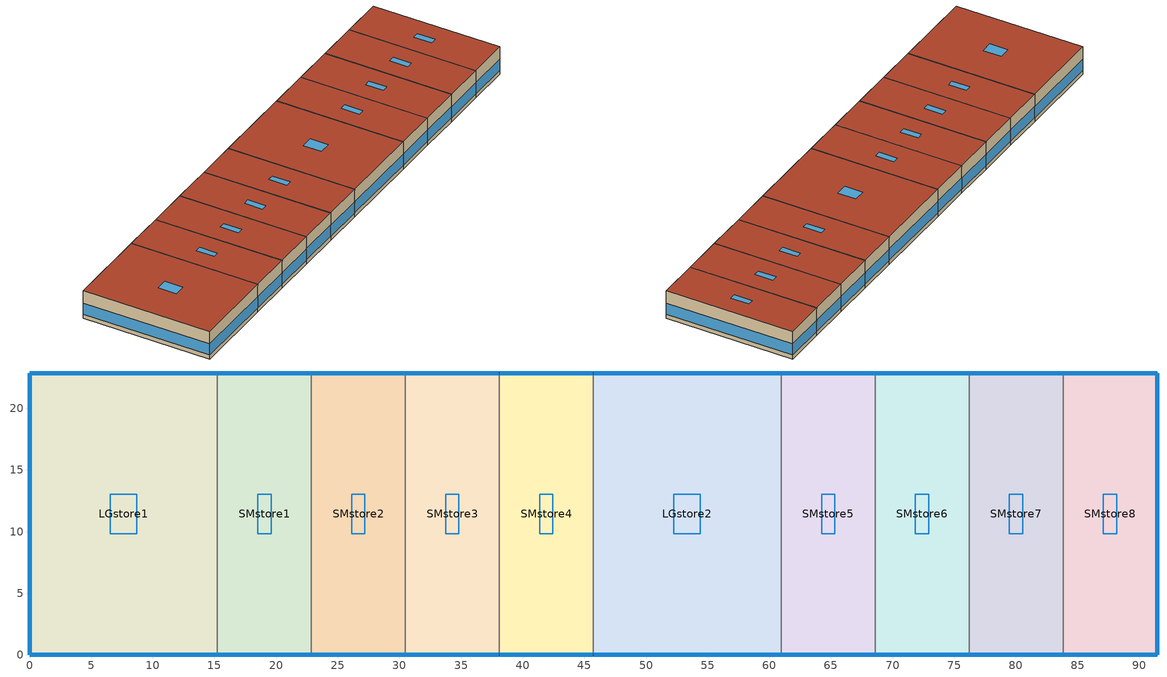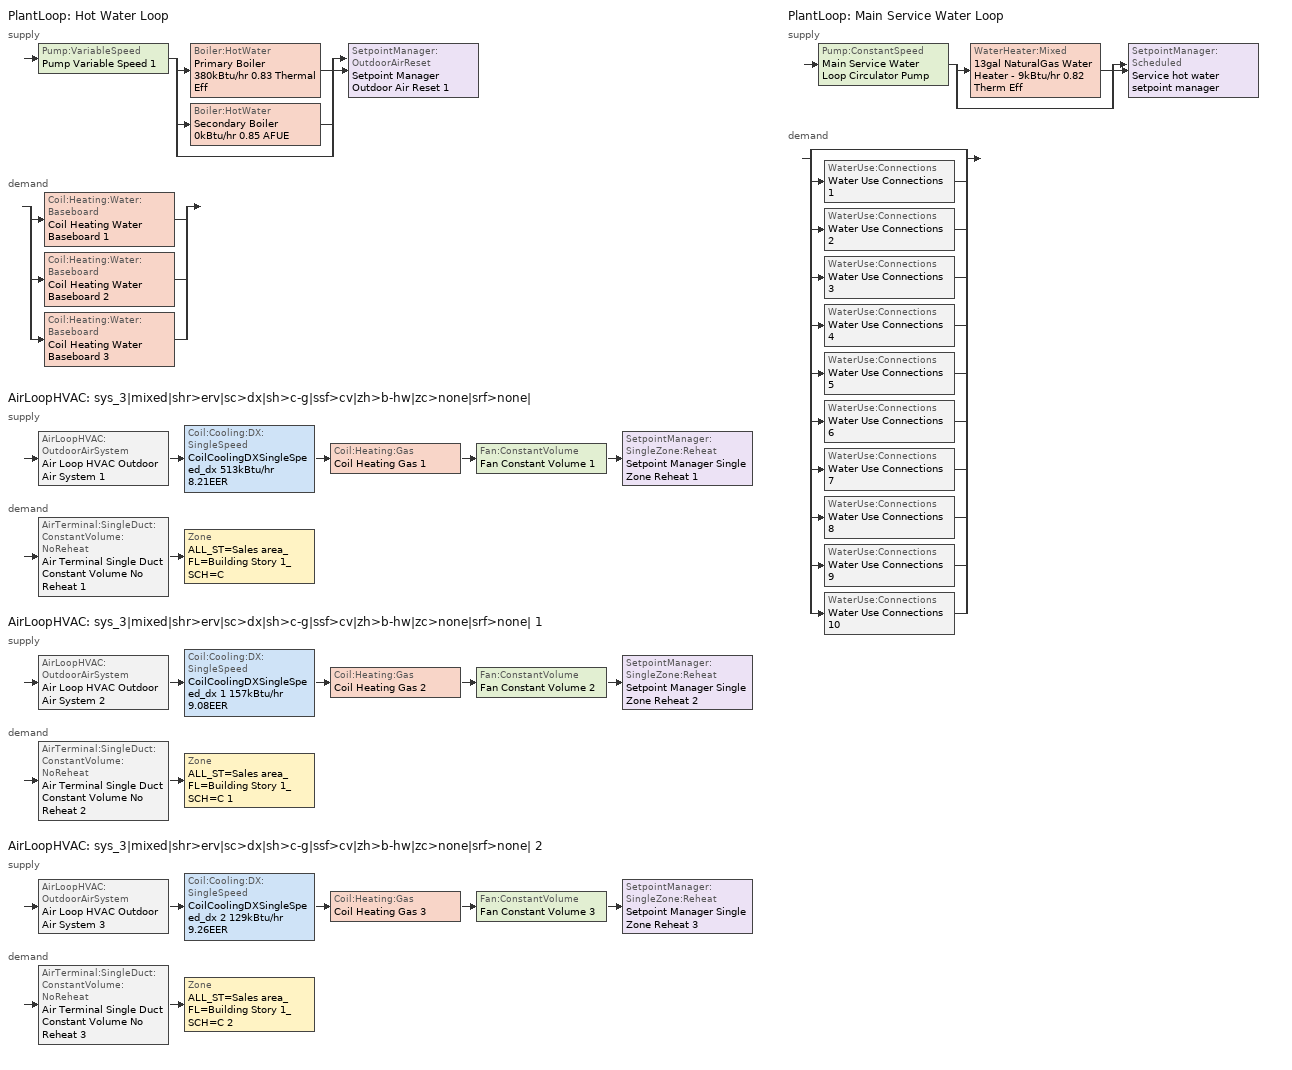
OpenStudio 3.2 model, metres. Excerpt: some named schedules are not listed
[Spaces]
SMstore2
 floor ground: 30.48,22.86 30.48,0 22.86,0 22.86,22.86 z0
 wall outside: 22.86,0 30.48,0 / 30.48,22.86 22.86,22.86 z0:5.18
 wall to SMstore3: 30.48,0 30.48,22.86 z0:5.18
 wall to SMstore1: 22.86,22.86 22.86,0 z0:5.18
 window (BTAP-Ext-FixedWindow:U=0.190 SHGC=0.600): 22.89,0 30.45,0 / 30.45,22.86 22.89,22.86 z0.76:2.85
 roof outside: 30.48,0 30.48,22.86 22.86,22.86 22.86,0 z5.18
 skylight (BTAP-Ext-Skylights:U=0.190 SHGC=0.600): 27.21,9.81 27.21,13.05 26.13,13.05 26.13,9.81 z5.18
SMstore7
 floor ground: 83.82,22.86 83.82,0 76.2,0 76.2,22.86 z0
 wall outside: 76.2,0 83.82,0 / 83.82,22.86 76.2,22.86 z0:5.18
 wall to SMstore6: 76.2,22.86 76.2,0 z0:5.18
 wall to SMstore8: 83.82,0 83.82,22.86 z0:5.18
 window (BTAP-Ext-FixedWindow:U=0.190 SHGC=0.600): 76.23,0 83.79,0 / 83.79,22.86 76.23,22.86 z0.76:2.85
 roof outside: 83.82,0 83.82,22.86 76.2,22.86 76.2,0 z5.18
 skylight (BTAP-Ext-Skylights:U=0.190 SHGC=0.600): 80.55,9.81 80.55,13.05 79.47,13.05 79.47,9.81 z5.18
SMstore3
 floor ground: 38.1,22.86 38.1,0 30.48,0 30.48,22.86 z0
 wall outside: 30.48,0 38.1,0 / 38.1,22.86 30.48,22.86 z0:5.18
 wall to SMstore4: 38.1,0 38.1,22.86 z0:5.18
 window (BTAP-Ext-FixedWindow:U=0.190 SHGC=0.600): 30.51,0 38.07,0 / 38.07,22.86 30.51,22.86 z0.76:2.85
 roof outside: 38.1,0 38.1,22.86 30.48,22.86 30.48,0 z5.18
 skylight (BTAP-Ext-Skylights:U=0.190 SHGC=0.600): 34.83,9.81 34.83,13.05 33.75,13.05 33.75,9.81 z5.18
SMstore1
 floor ground: 22.86,22.86 22.86,0 15.24,0 15.24,22.86 z0
 wall outside: 15.24,0 22.86,0 / 22.86,22.86 15.24,22.86 z0:5.18
 wall to LGstore1: 15.24,22.86 15.24,0 z0:5.18
 window (BTAP-Ext-FixedWindow:U=0.190 SHGC=0.600): 15.27,0 22.83,0 / 22.83,22.86 15.27,22.86 z0.76:2.85
 roof outside: 22.86,0 22.86,22.86 15.24,22.86 15.24,0 z5.18
 skylight (BTAP-Ext-Skylights:U=0.190 SHGC=0.600): 19.59,9.81 19.59,13.05 18.51,13.05 18.51,9.81 z5.18
LGstore2
 floor ground: 60.96,22.86 60.96,0 45.72,0 45.72,22.86 z0
 wall outside: 45.72,0 60.96,0 / 60.96,22.86 45.72,22.86 z0:5.18
 wall to SMstore5: 60.96,0 60.96,22.86 z0:5.18
 wall to SMstore4: 45.72,22.86 45.72,0 z0:5.18
 window (BTAP-Ext-FixedWindow:U=0.190 SHGC=0.600): 45.75,0 60.93,0 / 60.93,22.86 45.75,22.86 z0.76:2.84
 roof outside: 60.96,0 60.96,22.86 45.72,22.86 45.72,0 z5.18
 skylight (BTAP-Ext-Skylights:U=0.190 SHGC=0.600): 54.42,9.81 54.42,13.05 52.26,13.05 52.26,9.81 z5.18
SMstore8
 floor ground: 91.44,22.86 91.44,0 83.82,0 83.82,22.86 z0
 wall outside: 83.82,0 91.44,0 91.44,22.86 83.82,22.86 z0:5.18
 window (BTAP-Ext-FixedWindow:U=0.190 SHGC=0.600): 83.85,0 91.41,0 / 91.41,22.86 83.85,22.86 z0.76:2.85; 91.44,0.03 91.44,22.83 z0.76:2.84
 roof outside: 91.44,0 91.44,22.86 83.82,22.86 83.82,0 z5.18
 skylight (BTAP-Ext-Skylights:U=0.190 SHGC=0.600): 88.17,9.81 88.17,13.05 87.09,13.05 87.09,9.81 z5.18
SMstore5
 floor ground: 68.58,22.86 68.58,0 60.96,0 60.96,22.86 z0
 wall outside: 60.96,0 68.58,0 / 68.58,22.86 60.96,22.86 z0:5.18
 wall to SMstore6: 68.58,0 68.58,22.86 z0:5.18
 window (BTAP-Ext-FixedWindow:U=0.190 SHGC=0.600): 60.99,0 68.55,0 / 68.55,22.86 60.99,22.86 z0.76:2.85
 roof outside: 68.58,0 68.58,22.86 60.96,22.86 60.96,0 z5.18
 skylight (BTAP-Ext-Skylights:U=0.190 SHGC=0.600): 65.31,9.81 65.31,13.05 64.23,13.05 64.23,9.81 z5.18
SMstore4
 floor ground: 45.72,22.86 45.72,0 38.1,0 38.1,22.86 z0
 wall outside: 38.1,0 45.72,0 / 45.72,22.86 38.1,22.86 z0:5.18
 window (BTAP-Ext-FixedWindow:U=0.190 SHGC=0.600): 38.13,0 45.69,0 / 45.69,22.86 38.13,22.86 z0.76:2.85
 roof outside: 45.72,0 45.72,22.86 38.1,22.86 38.1,0 z5.18
 skylight (BTAP-Ext-Skylights:U=0.190 SHGC=0.600): 42.45,9.81 42.45,13.05 41.37,13.05 41.37,9.81 z5.18
SMstore6
 floor ground: 76.2,22.86 76.2,0 68.58,0 68.58,22.86 z0
 wall outside: 68.58,0 76.2,0 / 76.2,22.86 68.58,22.86 z0:5.18
 window (BTAP-Ext-FixedWindow:U=0.190 SHGC=0.600): 68.61,0 76.17,0 / 76.17,22.86 68.61,22.86 z0.76:2.85
 roof outside: 76.2,0 76.2,22.86 68.58,22.86 68.58,0 z5.18
 skylight (BTAP-Ext-Skylights:U=0.190 SHGC=0.600): 72.93,9.81 72.93,13.05 71.85,13.05 71.85,9.81 z5.18
LGstore1
 floor ground: 15.24,22.86 15.24,0 0,0 0,22.86 z0
 wall outside: 15.24,22.86 0,22.86 0,0 15.24,0 z0:5.18
 window (BTAP-Ext-FixedWindow:U=0.190 SHGC=0.600): 0.03,0 15.21,0 / 0,22.83 0,0.03 / 15.21,22.86 0.03,22.86 z0.76:2.84
 roof outside: 15.24,0 15.24,22.86 0,22.86 0,0 z5.18
 skylight (BTAP-Ext-Skylights:U=0.190 SHGC=0.600): 8.7,9.81 8.7,13.05 6.54,13.05 6.54,9.81 z5.18
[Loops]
PlantLoop 'Hot Water Loop'
 supply: Pump:VariableSpeed 'Pump Variable Speed 1' > split
  | Boiler:HotWater 'Primary Boiler 380kBtu/hr 0.83 Thermal Eff'
  | Boiler:HotWater 'Secondary Boiler 0kBtu/hr 0.85 AFUE'
  | bypass
  join > SetpointManager:OutdoorAirReset 'Setpoint Manager Outdoor Air Reset 1'
 demand: split
  | Coil:Heating:Water:Baseboard 'Coil Heating Water Baseboard 1'
  | Coil:Heating:Water:Baseboard 'Coil Heating Water Baseboard 2'
  | Coil:Heating:Water:Baseboard 'Coil Heating Water Baseboard 3'
AirLoopHVAC 'sys_3|mixed|shr>erv|sc>dx|sh>c-g|ssf>cv|zh>b-hw|zc>none|srf>none|'
 supply: AirLoopHVAC:OutdoorAirSystem 'Air Loop HVAC Outdoor Air System 1' > Coil:Cooling:DX:SingleSpeed 'CoilCoolingDXSingleSpeed_dx 513kBtu/hr 8.21EER' > Coil:Heating:Gas 'Coil Heating Gas 1' > Fan:ConstantVolume 'Fan Constant Volume 1' > SetpointManager:SingleZone:Reheat 'Setpoint Manager Single Zone Reheat 1'
 demand: AirTerminal:SingleDuct:ConstantVolume:NoReheat 'Air Terminal Single Duct Constant Volume No Reheat 1' > Zone 'ALL_ST=Sales area_FL=Building Story 1_SCH=C'
AirLoopHVAC 'sys_3|mixed|shr>erv|sc>dx|sh>c-g|ssf>cv|zh>b-hw|zc>none|srf>none| 1'
 supply: AirLoopHVAC:OutdoorAirSystem 'Air Loop HVAC Outdoor Air System 2' > Coil:Cooling:DX:SingleSpeed 'CoilCoolingDXSingleSpeed_dx 1 157kBtu/hr 9.08EER' > Coil:Heating:Gas 'Coil Heating Gas 2' > Fan:ConstantVolume 'Fan Constant Volume 2' > SetpointManager:SingleZone:Reheat 'Setpoint Manager Single Zone Reheat 2'
 demand: AirTerminal:SingleDuct:ConstantVolume:NoReheat 'Air Terminal Single Duct Constant Volume No Reheat 2' > Zone 'ALL_ST=Sales area_FL=Building Story 1_SCH=C 1'
AirLoopHVAC 'sys_3|mixed|shr>erv|sc>dx|sh>c-g|ssf>cv|zh>b-hw|zc>none|srf>none| 2'
 supply: AirLoopHVAC:OutdoorAirSystem 'Air Loop HVAC Outdoor Air System 3' > Coil:Cooling:DX:SingleSpeed 'CoilCoolingDXSingleSpeed_dx 2 129kBtu/hr 9.26EER' > Coil:Heating:Gas 'Coil Heating Gas 3' > Fan:ConstantVolume 'Fan Constant Volume 3' > SetpointManager:SingleZone:Reheat 'Setpoint Manager Single Zone Reheat 3'
 demand: AirTerminal:SingleDuct:ConstantVolume:NoReheat 'Air Terminal Single Duct Constant Volume No Reheat 3' > Zone 'ALL_ST=Sales area_FL=Building Story 1_SCH=C 2'
PlantLoop 'Main Service Water Loop'
 supply: Pump:ConstantSpeed 'Main Service Water Loop Circulator Pump' > split
  | WaterHeater:Mixed '13gal NaturalGas Water Heater - 9kBtu/hr 0.82 Therm Eff'
  | bypass
  join > SetpointManager:Scheduled 'Service hot water setpoint manager'
 demand: split
  | bypass
  | WaterUse:Connections 'Water Use Connections 1'
  | WaterUse:Connections 'Water Use Connections 2'
  | WaterUse:Connections 'Water Use Connections 3'
  | WaterUse:Connections 'Water Use Connections 4'
  | WaterUse:Connections 'Water Use Connections 5'
  | WaterUse:Connections 'Water Use Connections 6'
  | WaterUse:Connections 'Water Use Connections 7'
  | WaterUse:Connections 'Water Use Connections 8'
  | WaterUse:Connections 'Water Use Connections 9'
  | WaterUse:Connections 'Water Use Connections 10'
[ClimateZones]
Climate Zone Institution Name 1=ASHRAE; Climate Zone Document Name 1=ANSI/ASHRAE Standard 169; Climate Zone Document Year 1=2006; Climate Zone Institution Name 2=CEC; Climate Zone Document Name 2=California Climate Zone Descriptions; Climate Zone Document Year 2=1995
[Building]
RetailStripmall: Default Construction Set=BTAP-Mass at hdd = 3890.0; Standards Number of Stories=1; Standards Number of Above Ground Stories=1; Standards Template=NECB2017; Standards Building Type=RetailStripmall
[Site]
Toronto Pearson Intl AP_ON_CAN: Latitude {deg}=43.677; Longitude {deg}=-79.631; Time Zone {hr}=-5; Elevation {m}=173.4
[Site:WaterMainsTemperature]
Calculation Method=Correlation; Annual Average Outdoor Air Temperature {C}=9.05833; Maximum Difference In Monthly Average Outdoor Air Temperatures {deltaC}=28.3
[Site:GroundTemperature:BuildingSurface]
19.527, 19.502, 19.536, 19.598, 20.002, 21.64, 22.225, 22.375, 21.449, 20.121, 19.802, 19.633
[SizingPeriod:DesignDay] Barometric Pressure {Pa}=99259; Sky Clearness=0; Rain Indicator=0; Snow Indicator=0; Day of Month=21; Daylight Saving Time Indicator=0; Humidity Indicating Type=Wetbulb; Dry-Bulb Temperature Range Modifier Type=DefaultMultipliers
Name | Maximum Dry-Bulb Temperature {C} | Daily Dry-Bulb Temperature Range {deltaC} | Humidity Indicating Conditions at Maximum Dry-Bulb | Wind Speed {m/s} | Wind Direction {deg} | Month | Day Type | Solar Model Indicator | ASHRAE Taub | ASHRAE Taud
Toronto Pearson Intl AP Ann Clg .4% Condns DB=>MWB | 31.3 | 9.7 | 22.4 | 6 | 270 | 7 | SummerDesignDay | ASHRAETau | 0.425 | 2.27
Toronto Pearson Intl AP Ann Htg 99.6% Condns DB | -18 | 0 | -18 | 5.2 | 0 | 1 | WinterDesignDay | ASHRAEClearSky
[Material:NoMass] Roughness=Smooth; Thermal Absorptance=0.9; Solar Absorptance=0.7
Name | Thermal Resistance {m2-K/W} | Visible Absorptance
Typical Carpet Pad; Typical Carpet Pad 1 | 0.21648 | 0.8
Typical Insulation 1 | 5.20402 | 0.7
Typical Insulation 2 | 3.32618 | 0.7
Typical Insulation 3 | 6.41024 | 0.7
Typical Carpet Pad 2 | 1.25503 | 0.8
Typical Carpet Pad 3; Typical Carpet Pad 4 | 2.57255 | 0.8
Typical Insulation 4 | 0.526298 | 0.7
Typical Insulation 5 | 0.526316 | 0.7
[Material]
Name | Roughness | Thickness {m} | Conductivity {W/m-K} | Density {kg/m3} | Specific Heat {J/kg-K} | Thermal Absorptance | Solar Absorptance | Visible Absorptance
G05 25mm wood | MediumSmooth | 0.0254 | 0.15 | 608 | 1630 | 0.9 | 0.5 | 0.5
100mm Normalweight concrete floor 1 | MediumSmooth | 0.1016 | 2.31 | 2322 | 832
G01 13mm gypsum board 1 | Smooth | 0.0127 | 0.16 | 800 | 1090 | 0.9 | 0.7 | 0.5
4 in. Normalweight Concrete Floor 1 | MediumRough | 0.1016 | 2.31 | 2322 | 832 | 0.9 | 0.7 | 0.7
1IN Stucco 1 | Smooth | 0.0253 | 0.6918 | 1858 | 837 | 0.9 | 0.7 | 0.92
8IN CONCRETE HW RefBldg 1 | Rough | 0.2032 | 1.311 | 2240 | 836.8 | 0.9 | 0.7 | 0.7
1/2IN Gypsum 1 | Smooth | 0.0127 | 0.16 | 784.9 | 830 | 0.9 | 0.4 | 0.4
Metal Roof Surface 1; F08 Metal surface 1 | Smooth | 0.0008 | 45.28 | 7824 | 500 | 0.9 | 0.7 | 0.7
6 in. Normalweight Concrete Floor 1; 6 in. Normalweight Concrete Floor 2; 6 in. Normalweight Concrete Floor 3 | MediumRough | 0.1524 | 2.31 | 2322 | 832 | 0.9 | 0.7 | 0.7
[Construction]
BTAP-Int-Partition; BTAP-Int-Door: G05 25mm wood
BTAP-Int-Floor: 100mm Normalweight concrete floor 1, Typical Carpet Pad
BTAP-Int-Wall: G01 13mm gypsum board 1, G01 13mm gypsum board 1
BTAP-Int-Ceiling: Typical Carpet Pad, 100mm Normalweight concrete floor 1
BTAP-Int-Window: SimpleGlazing
BTAP-Ext-Floor-Mass:U-0.183: Typical Insulation 1, 4 in. Normalweight Concrete Floor 1, Typical Carpet Pad 1
BTAP-Ext-Wall-Mass:U-0.278: 1IN Stucco 1, 8IN CONCRETE HW RefBldg 1, Typical Insulation 2, 1/2IN Gypsum 1
BTAP-Ext-Roof-Metal:U-0.156: Metal Roof Surface 1, Typical Insulation 3
BTAP-Grnd-Floor-Mass:U-0.757: 6 in. Normalweight Concrete Floor 1, Typical Carpet Pad 2
BTAP-Grnd-Wall-Mass:U-0.379: 6 in. Normalweight Concrete Floor 2, Typical Carpet Pad 3
BTAP-Grnd-Roof-Mass:U-0.379: 6 in. Normalweight Concrete Floor 3, Typical Carpet Pad 4
BTAP-Ext-FixedWindow:U=0.190 SHGC=0.600; BTAP-Ext-GlassDoors:U=0.190 SHGC=0.600; BTAP-Ext-Skylights:U=0.190 SHGC=0.600; BTAP-Ext-DaylightDomes:U=0.190 SHGC=0.600; BTAP-Ext-DaylightDiffuser:U=0.190 SHGC=0.600: SimpleGlazing:U=0.190 SHGC=0.600
BTAP-Ext-Door:U-1.9: F08 Metal surface 1, Typical Insulation 4
BTAP-Ext-OverHeadDoor:U-1.9: Typical Insulation 5
[DefaultConstructionSet]
BTAP-Mass at hdd = 3890.0: Default Exterior Surface Constructions=BTAP-Mass at hdd = 3890.0; Default Interior Surface Constructions=Default Surface Constructions 2; Default Ground Contact Surface Constructions=BTAP-Mass at hdd = 3890.0 1; Default Exterior SubSurface Constructions=BTAP-Mass at hdd = 3890.0; Default Interior SubSurface Constructions=Default Sub Surface Constructions 2; Interior Partition Construction=BTAP-Int-Partition
[DefaultSurfaceConstructions]
Name | Floor Construction | Wall Construction | Roof Ceiling Construction
Default Surface Constructions 2 | BTAP-Int-Floor | BTAP-Int-Wall | BTAP-Int-Ceiling
BTAP-Mass at hdd = 3890.0 | BTAP-Ext-Floor-Mass:U-0.183 | BTAP-Ext-Wall-Mass:U-0.278 | BTAP-Ext-Roof-Metal:U-0.156
BTAP-Mass at hdd = 3890.0 1 | BTAP-Grnd-Floor-Mass:U-0.757 | BTAP-Grnd-Wall-Mass:U-0.379 | BTAP-Grnd-Roof-Mass:U-0.379
[DefaultSubSurfaceConstructions]
Name | Fixed Window Construction | Operable Window Construction | Door Construction | Glass Door Construction | Overhead Door Construction | Skylight Construction | Tubular Daylight Dome Construction | Tubular Daylight Diffuser Construction
Default Sub Surface Constructions 2 | BTAP-Int-Window | BTAP-Int-Window | BTAP-Int-Door
BTAP-Mass at hdd = 3890.0 | BTAP-Ext-FixedWindow:U=0.190 SHGC=0.600 | BTAP-Ext-FixedWindow:U=0.190 SHGC=0.600 | BTAP-Ext-Door:U-1.9 | BTAP-Ext-GlassDoors:U=0.190 SHGC=0.600 | BTAP-Ext-OverHeadDoor:U-1.9 | BTAP-Ext-Skylights:U=0.190 SHGC=0.600 | BTAP-Ext-DaylightDomes:U=0.190 SHGC=0.600 | BTAP-Ext-DaylightDiffuser:U=0.190 SHGC=0.600
[WindowMaterial:SimpleGlazingSystem] Solar Heat Gain Coefficient=0.6; Visible Transmittance=0.21
Name | U-Factor {W/m2-K}
SimpleGlazing | 2.2
SimpleGlazing:U=0.190 SHGC=0.600 | 1.9
[Space] Space Type=Space Function Sales area; Building Story=Building Story 1; Part of Total Floor Area=Yes
Name | Thermal Zone
SMstore2; SMstore7; SMstore3; SMstore1; LGstore2; SMstore5; SMstore4; SMstore6 | ALL_ST=Sales area_FL=Building Story 1_SCH=C
LGstore1 | ALL_ST=Sales area_FL=Building Story 1_SCH=C 1
SMstore8 | ALL_ST=Sales area_FL=Building Story 1_SCH=C 2
[BuildingStory]
Building Story 1: Nominal Z Coordinate {m}=0
[SpaceType]
Space Function Sales area: Default Schedule Set=Space Function Sales area Schedule Set; Design Specification Outdoor Air Object=Space Function Sales area Ventilation; Standards Building Type=Space Function; Standards Space Type=Sales area
[People:Definition]
Space Function Sales area People Definition: Number of People Calculation Method=People/Area; People per Space Floor Area {person/m2}=0.0333454; Fraction Radiant=0.3
[People]
Space Function Sales area People: People Definition=Space Function Sales area People Definition; Space or SpaceType=Space Function Sales area; Work Efficiency Schedule=Work Efficiency Schedule; Clothing Insulation Schedule=Clothing Schedule; Air Velocity Schedule=Air Velocity Schedule; Multiplier=1
[Lights:Definition]
Space Function Sales area Lights Definition: Design Level Calculation Method=Watts/Area; Watts per Space Floor Area {W/m2}=13.0999; Fraction Radiant=0.5; Fraction Visible=0.2
[Lights]
Space Function Sales area Lights: Lights Definition=Space Function Sales area Lights Definition; Space or SpaceType=Space Function Sales area; Fraction Replaceable=1
[ElectricEquipment:Definition]
Space Function Sales area Elec Equip Definition: Design Level Calculation Method=Watts/Area; Watts per Space Floor Area {W/m2}=2.50091; Fraction Radiant=0.5
[ElectricEquipment]
Space Function Sales area Elec Equip: Electric Equipment Definition=Space Function Sales area Elec Equip Definition; Space or SpaceType=Space Function Sales area
[DesignSpecification:OutdoorAir]
Space Function Sales area Ventilation: Outdoor Air Method=Sum; Outdoor Air Flow per Floor Area {m3/s-m2}=0.001524
[DefaultScheduleSet]
Space Function Sales area Schedule Set: Number of People Schedule=NECB-C-Occupancy; People Activity Level Schedule=NECB-Activity; Lighting Schedule=NECB-C-Occupancy-NECB-C-Lighting-0.0-0.0-0.67-Light Ruleset; Electric Equipment Schedule=NECB-C-Electric-Equipment; Infiltration Schedule=Always On
[ThermostatSetpoint:DualSetpoint] Heating Setpoint Temperature Schedule=NECB-C-Thermostat Setpoint-Heating; Cooling Setpoint Temperature Schedule=NECB-C-Thermostat Setpoint-Cooling
Space Function Sales area Thermostat 21; Space Function Sales area Thermostat 22; Space Function Sales area Thermostat 23
[SpaceInfiltration:DesignFlowRate] Schedule=Always On Discrete; Design Flow Rate Calculation Method=Flow/ExteriorArea; Flow per Exterior Surface Area {m3/s-m2}=0.00025; Constant Term Coefficient=0; Temperature Term Coefficient=0; Velocity Term Coefficient=0.224; Velocity Squared Term Coefficient=0
Name | Space or SpaceType
LGstore1 Infiltration | LGstore1
LGstore2 Infiltration | LGstore2
SMstore1 Infiltration | SMstore1
SMstore2 Infiltration | SMstore2
SMstore3 Infiltration | SMstore3
SMstore4 Infiltration | SMstore4
SMstore5 Infiltration | SMstore5
SMstore6 Infiltration | SMstore6
SMstore7 Infiltration | SMstore7
SMstore8 Infiltration | SMstore8
[ThermalZone] Use Ideal Air Loads=No
Name | Thermostat
ALL_ST=Sales area_FL=Building Story 1_SCH=C | Space Function Sales area Thermostat 21
ALL_ST=Sales area_FL=Building Story 1_SCH=C 1 | Space Function Sales area Thermostat 22
ALL_ST=Sales area_FL=Building Story 1_SCH=C 2 | Space Function Sales area Thermostat 23
[Sizing:Zone] Zone Cooling Design Supply Air Temperature Input Method=TemperatureDifference; Zone Cooling Design Supply Air Temperature {C}=14; Zone Cooling Design Supply Air Temperature Difference {deltaC}=11; Zone Heating Design Supply Air Temperature Input Method=TemperatureDifference; Zone Heating Design Supply Air Temperature {C}=40; Zone Heating Design Supply Air Temperature Difference {deltaC}=21; Zone Cooling Design Supply Air Humidity Ratio {kg-H2O/kg-air}=0.0085; Zone Heating Design Supply Air Humidity Ratio {kg-H2O/kg-air}=0.008; Zone Heating Sizing Factor=1.3; Zone Cooling Sizing Factor=1.1; Cooling Design Air Flow Method=DesignDay; Heating Design Air Flow Method=DesignDay; Account for Dedicated Outdoor Air System=No; Dedicated Outdoor Air System Control Strategy=NeutralSupplyAir; Dedicated Outdoor Air Low Setpoint Temperature for Design {C}=autosize; Dedicated Outdoor Air High Setpoint Temperature for Design {C}=autosize
ALL_ST=Sales area_FL=Building Story 1_SCH=C; ALL_ST=Sales area_FL=Building Story 1_SCH=C 1; ALL_ST=Sales area_FL=Building Story 1_SCH=C 2
[Zone equipment]
ALL_ST=Sales area_FL=Building Story 1_SCH=C: Air Terminal Single Duct Constant Volume No Reheat 1, Zone HVAC Baseboard Convective Water 1
ALL_ST=Sales area_FL=Building Story 1_SCH=C 1: Air Terminal Single Duct Constant Volume No Reheat 2, Zone HVAC Baseboard Convective Water 2
ALL_ST=Sales area_FL=Building Story 1_SCH=C 2: Air Terminal Single Duct Constant Volume No Reheat 3, Zone HVAC Baseboard Convective Water 3
[PlantLoop] Glycol Concentration=0; Plant Loop Volume {m3}=Autocalculate; Load Distribution Scheme=Optimal
Name | Fluid Type | Maximum Loop Temperature {C} | Minimum Loop Temperature {C}
Hot Water Loop | Water
Main Service Water Loop |  | 60 | 10
[Sizing:Plant] Loop Type=Heating; Sizing Option=NonCoincident; Zone Timesteps in Averaging Window=1; Coincident Sizing Factor Mode=None
Name | Design Loop Exit Temperature {C} | Loop Design Temperature Difference {deltaC}
Hot Water Loop | 82 | 16
Main Service Water Loop | 60 | 5
[Pump:VariableSpeed]
Pump Variable Speed 1: Motor Efficiency=0.855; Pump Control Type=Intermittent; Skin Loss Radiative Fraction=0.5; Design Power Sizing Method=PowerPerFlowPerPressure; Design Electric Power per Unit Flow Rate {W/(m3/s)}=348701.1; Design Shaft Power per Unit Flow Rate per Unit Head {W-s/m3-Pa}=1.43473; Design Minimum Flow Rate Fraction=0
[Boiler:HotWater] Fuel Type=NaturalGas; Normalized Boiler Efficiency Curve=BOILER-EFFFPLR-NECB2011; Water Outlet Upper Temperature Limit {C}=99; Boiler Flow Mode=ConstantFlow; Parasitic Electric Load {W}=0; Sizing Factor=1
Name | Nominal Capacity {W} | Nominal Thermal Efficiency
Primary Boiler 380kBtu/hr 0.83 Thermal Eff | 111312 | 0.83
Secondary Boiler 0kBtu/hr 0.85 AFUE | 0.001 | 0.85
[SetpointManager:OutdoorAirReset]
Setpoint Manager Outdoor Air Reset 1: Control Variable=Temperature; Setpoint at Outdoor Low Temperature {C}=82; Outdoor Low Temperature {C}=-16; Setpoint at Outdoor High Temperature {C}=60; Outdoor High Temperature {C}=0
[AirLoopHVAC] Design Supply Air Flow Rate {m3/s}=autosize; Design Return Air Flow Fraction of Supply Air Flow=1
Name | Availability Schedule
sys_3|mixed|shr>erv|sc>dx|sh>c-g|ssf>cv|zh>b-hw|zc>none|srf>none| | sys_3|mixed|shr>none|sc>dx|sh>c-g|ssf>cv|zh>b-hw|zc>none|srf>none| Occ Sch
sys_3|mixed|shr>erv|sc>dx|sh>c-g|ssf>cv|zh>b-hw|zc>none|srf>none| 1 | sys_3|mixed|shr>none|sc>dx|sh>c-g|ssf>cv|zh>b-hw|zc>none|srf>none| 1 Occ Sch
sys_3|mixed|shr>erv|sc>dx|sh>c-g|ssf>cv|zh>b-hw|zc>none|srf>none| 2 | sys_3|mixed|shr>none|sc>dx|sh>c-g|ssf>cv|zh>b-hw|zc>none|srf>none| 2 Occ Sch
[Sizing:System] Type of Load to Size On=Sensible; Design Outdoor Air Flow Rate {m3/s}=Autosize; Central Heating Maximum System Air Flow Ratio=1; Preheat Design Temperature {C}=7; Preheat Design Humidity Ratio {kg-H2O/kg-Air}=0.008; Precool Design Temperature {C}=13; Precool Design Humidity Ratio {kg-H2O/kg-Air}=0.008; Central Cooling Design Supply Air Temperature {C}=13; Central Heating Design Supply Air Temperature {C}=43; Sizing Option=NonCoincident; 100% Outdoor Air in Cooling=No; 100% Outdoor Air in Heating=No; Central Cooling Design Supply Air Humidity Ratio {kg-H2O/kg-Air}=0.0085; Central Heating Design Supply Air Humidity Ratio {kg-H2O/kg-Air}=0.008; Cooling Design Air Flow Method=DesignDay; Cooling Design Air Flow Rate {m3/s}=0; Heating Design Air Flow Method=DesignDay; Heating Design Air Flow Rate {m3/s}=0; System Outdoor Air Method=ZoneSum; Zone Maximum Outdoor Air Fraction=1; Cooling Supply Air Flow Rate Per Floor Area {m3/s-m2}=0.00996765; Cooling Fraction of Autosized Cooling Supply Air Flow Rate=1; Cooling Supply Air Flow Rate Per Unit Cooling Capacity {m3/s-W}=3.94755e-05; Heating Supply Air Flow Rate Per Floor Area {m3/s-m2}=0.00996765; Heating Fraction of Autosized Heating Supply Air Flow Rate=1; Heating Fraction of Autosized Cooling Supply Air Flow Rate=1; Heating Supply Air Flow Rate Per Unit Heating Capacity {m3/s-W}=3.15882e-05; Cooling Design Capacity Method=CoolingDesignCapacity; Cooling Design Capacity {W}=autosize; Cooling Design Capacity Per Floor Area {W/m2}=234.7; Fraction of Autosized Cooling Design Capacity=1; Heating Design Capacity Method=HeatingDesignCapacity; Heating Design Capacity {W}=autosize; Heating Design Capacity Per Floor Area {W/m2}=157; Fraction of Autosized Heating Design Capacity=1; Central Cooling Capacity Control Method=OnOff
sys_3|mixed|shr>erv|sc>dx|sh>c-g|ssf>cv|zh>b-hw|zc>none|srf>none|; sys_3|mixed|shr>erv|sc>dx|sh>c-g|ssf>cv|zh>b-hw|zc>none|srf>none| 1; sys_3|mixed|shr>erv|sc>dx|sh>c-g|ssf>cv|zh>b-hw|zc>none|srf>none| 2
[Fan:ConstantVolume] Availability Schedule=Always On Discrete; Fan Total Efficiency=0.39975; Pressure Rise {Pa}=640; Maximum Flow Rate {m3/s}=AutoSize; Motor Efficiency=0.615
Fan Constant Volume 1; Fan Constant Volume 2; Fan Constant Volume 3
[Coil:Heating:Gas] Availability Schedule=Always On Discrete; Gas Burner Efficiency=0.81; Nominal Capacity {W}=AutoSize; Parasitic Electric Load {W}=0; Part Load Fraction Correlation Curve=FURNACE-EFFPLR-NECB2011; Parasitic Gas Load {W}=0
Coil Heating Gas 1; Coil Heating Gas 2; Coil Heating Gas 3
[Coil:Cooling:DX:SingleSpeed] Availability Schedule=Always On Discrete; Rated Total Cooling Capacity {W}=autosize; Rated Sensible Heat Ratio=autosize; Rated Air Flow Rate {m3/s}=autosize; Rated Evaporator Fan Power Per Volume Flow Rate {W/(m3/s)}=773.3; Total Cooling Capacity Function of Temperature Curve=DXCOOL-NECB2011-REF-CAPFT; Total Cooling Capacity Function of Flow Fraction Curve=DXCOOL-NECB2011-REF-CAPFFLOW; Energy Input Ratio Function of Temperature Curve=DXCOOL-NECB2011-REF-COOLEIRFT; Energy Input Ratio Function of Flow Fraction Curve=DXCOOL-NECB2011-REF-COOLEIRFFLOW; Part Load Fraction Correlation Curve=DXCOOL-NECB2011-REF-COOLPLFFPLR; Minimum Outdoor Dry-Bulb Temperature for Compressor Operation {C}=-25; Condenser Type=AirCooled; Evaporative Condenser Effectiveness=0; Evaporative Condenser Air Flow Rate {m3/s}=Autosize; Evaporative Condenser Pump Rated Power Consumption {W}=Autosize; Crankcase Heater Capacity {W}=0; Maximum Outdoor Dry-Bulb Temperature for Crankcase Heater Operation {C}=0; Basin Heater Capacity {W/K}=0; Basin Heater Setpoint Temperature {C}=10
Name | Rated COP {W/W}
CoilCoolingDXSingleSpeed_dx 513kBtu/hr 8.21EER | 2.8699
CoilCoolingDXSingleSpeed_dx 1 157kBtu/hr 9.08EER | 3.15956
CoilCoolingDXSingleSpeed_dx 2 129kBtu/hr 9.26EER | 3.21949
[Controller:OutdoorAir] Minimum Outdoor Air Flow Rate {m3/s}=autosize; Maximum Outdoor Air Flow Rate {m3/s}=Autosize; Economizer Control Type=DifferentialEnthalpy; Economizer Control Action Type=ModulateFlow; Lockout Type=NoLockout; Minimum Limit Type=FixedMinimum; High Humidity Control=No; Heat Recovery Bypass Control Type=BypassWhenOAFlowGreaterThanMinimum
Name | Minimum Outdoor Air Schedule | Controller Mechanical Ventilation
Controller Outdoor Air 1 | sys_3|mixed|shr>none|sc>dx|sh>c-g|ssf>cv|zh>b-hw|zc>none|srf>none| Occ Sch | Controller Mechanical Ventilation 1
Controller Outdoor Air 2 | sys_3|mixed|shr>none|sc>dx|sh>c-g|ssf>cv|zh>b-hw|zc>none|srf>none| 1 Occ Sch | Controller Mechanical Ventilation 2
Controller Outdoor Air 3 | sys_3|mixed|shr>none|sc>dx|sh>c-g|ssf>cv|zh>b-hw|zc>none|srf>none| 2 Occ Sch | Controller Mechanical Ventilation 3
[Controller:MechanicalVentilation] Availability Schedule=Always On Discrete; System Outdoor Air Method=ZoneSum
Controller Mechanical Ventilation 1; Controller Mechanical Ventilation 2; Controller Mechanical Ventilation 3
[AirLoopHVAC:OutdoorAirSystem]
Name | Controller
Air Loop HVAC Outdoor Air System 1 | Controller Outdoor Air 1
Air Loop HVAC Outdoor Air System 2 | Controller Outdoor Air 2
Air Loop HVAC Outdoor Air System 3 | Controller Outdoor Air 3
[SetpointManager:SingleZone:Reheat] Minimum Supply Air Temperature {C}=13; Maximum Supply Air Temperature {C}=43
Name | Control Zone
Setpoint Manager Single Zone Reheat 1 | ALL_ST=Sales area_FL=Building Story 1_SCH=C
Setpoint Manager Single Zone Reheat 2 | ALL_ST=Sales area_FL=Building Story 1_SCH=C 1
Setpoint Manager Single Zone Reheat 3 | ALL_ST=Sales area_FL=Building Story 1_SCH=C 2
[AirTerminal:SingleDuct:ConstantVolume:NoReheat] Availability Schedule=Always On Discrete; Maximum Air Flow Rate {m3/s}=AutoSize
Air Terminal Single Duct Constant Volume No Reheat 1; Air Terminal Single Duct Constant Volume No Reheat 2; Air Terminal Single Duct Constant Volume No Reheat 3
[Coil:Heating:Water:Baseboard] Heating Design Capacity Method=HeatingDesignCapacity; Heating Design Capacity {W}=autosize; Heating Design Capacity Per Floor Area {W/m2}=0; Fraction of Autosized Heating Design Capacity=0.8
Coil Heating Water Baseboard 1; Coil Heating Water Baseboard 2; Coil Heating Water Baseboard 3
[ZoneHVAC:Baseboard:Convective:Water] Availability Schedule=Always On Discrete
Name | Heating Coil
Zone HVAC Baseboard Convective Water 1 | Coil Heating Water Baseboard 1
Zone HVAC Baseboard Convective Water 2 | Coil Heating Water Baseboard 2
Zone HVAC Baseboard Convective Water 3 | Coil Heating Water Baseboard 3
[SetpointManager:Scheduled]
Service hot water setpoint manager: Control Variable=Temperature; Schedule=Service Water Loop Temp - 140F
[Pump:ConstantSpeed]
Main Service Water Loop Circulator Pump: Rated Flow Rate {m3/s}=autosize; Rated Pump Head {Pa}=1949.52; Rated Power Consumption {W}=autosize; Motor Efficiency=0.7; Fraction of Motor Inefficiencies to Fluid Stream=0; Pump Control Type=Intermittent; Design Power Sizing Method=PowerPerFlowPerPressure; Design Electric Power per Unit Flow Rate {W/(m3/s)}=348701.1; Design Shaft Power per Unit Flow Rate per Unit Head {W-s/m3-Pa}=1.28205
[WaterHeater:Mixed]
13gal NaturalGas Water Heater - 9kBtu/hr 0.82 Therm Eff: Tank Volume {m3}=0.0506259; Setpoint Temperature Schedule=Service Water Loop Temp - 140F; Deadband Temperature Difference {deltaC}=2; Maximum Temperature Limit {C}=60; Heater Control Type=Cycle; Heater Maximum Capacity {W}=2645.2; Heater Fuel Type=NaturalGas; Heater Thermal Efficiency=0.82; Part Load Factor Curve=SWH-EFFFPLR-NECB2011; Off Cycle Parasitic Fuel Consumption Rate {W}=13.2577; Off Cycle Parasitic Fuel Type=NaturalGas; Off Cycle Parasitic Heat Fraction to Tank=0.8; On Cycle Parasitic Fuel Consumption Rate {W}=13.2577; On Cycle Parasitic Fuel Type=NaturalGas; On Cycle Parasitic Heat Fraction to Tank=0; Ambient Temperature Indicator=Schedule; Ambient Temperature Schedule=Water Heater Ambient Temp Schedule - 70.0f; Off Cycle Loss Coefficient to Ambient Temperature {W/K}=0.531156; On Cycle Loss Coefficient to Ambient Temperature {W/K}=0.531156; Use Side Effectiveness=1; Source Side Effectiveness=1; Use Side Design Flow Rate {m3/s}=autosize; Source Side Design Flow Rate {m3/s}=autosize; Indirect Water Heating Recovery Time {hr}=1.5; Source Side Flow Control Mode=IndirectHeatPrimarySetpoint
[WaterHeater:Sizing]
13gal NaturalGas Water Heater - 9kBtu/hr 0.82 Therm Eff: Design Mode=PeakDraw; Time Storage Can Meet Peak Draw {hr}=0.538503; Time for Tank Recovery {hr}=0; Nominal Tank Volume for Autosizing Plant Connections {m3}=1
[WaterUse:Connections] Drain Water Heat Exchanger Type=None; Drain Water Heat Exchanger Destination=Plant
Name | Water Use Equipment Name 1
Water Use Connections 1 | Lgstore1 Service Water Use 0.04gal/min
Water Use Connections 2 | Lgstore2 Service Water Use 0.04gal/min
Water Use Connections 3 | Smstore1 Service Water Use 0.02gal/min
Water Use Connections 4 | Smstore2 Service Water Use 0.02gal/min
Water Use Connections 5 | Smstore3 Service Water Use 0.02gal/min
Water Use Connections 6 | Smstore4 Service Water Use 0.02gal/min
Water Use Connections 7 | Smstore5 Service Water Use 0.02gal/min
Water Use Connections 8 | Smstore6 Service Water Use 0.02gal/min
Water Use Connections 9 | Smstore7 Service Water Use 0.02gal/min
Water Use Connections 10 | Smstore8 Service Water Use 0.02gal/min
[WaterUse:Equipment:Definition]
Name | Peak Flow Rate {m3/s} | Target Temperature Schedule | Sensible Fraction Schedule | Latent Fraction Schedule
Lgstore1 Service Water Use Def 0.04gal/min | 2.46715e-06 | Schedule Ruleset 5 | Schedule Ruleset 3 | Schedule Ruleset 4
Lgstore2 Service Water Use Def 0.04gal/min | 2.46715e-06 | Schedule Ruleset 8 | Schedule Ruleset 6 | Schedule Ruleset 7
Smstore1 Service Water Use Def 0.02gal/min | 1.23358e-06 | Schedule Ruleset 11 | Schedule Ruleset 9 | Schedule Ruleset 10
Smstore2 Service Water Use Def 0.02gal/min | 1.23358e-06 | Schedule Ruleset 14 | Schedule Ruleset 12 | Schedule Ruleset 13
Smstore3 Service Water Use Def 0.02gal/min | 1.23358e-06 | Schedule Ruleset 17 | Schedule Ruleset 15 | Schedule Ruleset 16
Smstore4 Service Water Use Def 0.02gal/min | 1.23358e-06 | Schedule Ruleset 20 | Schedule Ruleset 18 | Schedule Ruleset 19
Smstore5 Service Water Use Def 0.02gal/min | 1.23358e-06 | Schedule Ruleset 23 | Schedule Ruleset 21 | Schedule Ruleset 22
Smstore6 Service Water Use Def 0.02gal/min | 1.23358e-06 | Schedule Ruleset 26 | Schedule Ruleset 24 | Schedule Ruleset 25
Smstore7 Service Water Use Def 0.02gal/min | 1.23358e-06 | Schedule Ruleset 29 | Schedule Ruleset 27 | Schedule Ruleset 28
Smstore8 Service Water Use Def 0.02gal/min | 1.23358e-06 | Schedule Ruleset 32 | Schedule Ruleset 30 | Schedule Ruleset 31
[WaterUse:Equipment] Flow Rate Fraction Schedule=NECB-C-Service Water Heating
Name | Water Use Equipment Definition | Space
Lgstore1 Service Water Use 0.04gal/min | Lgstore1 Service Water Use Def 0.04gal/min | LGstore1
Lgstore2 Service Water Use 0.04gal/min | Lgstore2 Service Water Use Def 0.04gal/min | LGstore2
Smstore1 Service Water Use 0.02gal/min | Smstore1 Service Water Use Def 0.02gal/min | SMstore1
Smstore2 Service Water Use 0.02gal/min | Smstore2 Service Water Use Def 0.02gal/min | SMstore2
Smstore3 Service Water Use 0.02gal/min | Smstore3 Service Water Use Def 0.02gal/min | SMstore3
Smstore4 Service Water Use 0.02gal/min | Smstore4 Service Water Use Def 0.02gal/min | SMstore4
Smstore5 Service Water Use 0.02gal/min | Smstore5 Service Water Use Def 0.02gal/min | SMstore5
Smstore6 Service Water Use 0.02gal/min | Smstore6 Service Water Use Def 0.02gal/min | SMstore6
Smstore7 Service Water Use 0.02gal/min | Smstore7 Service Water Use Def 0.02gal/min | SMstore7
Smstore8 Service Water Use 0.02gal/min | Smstore8 Service Water Use Def 0.02gal/min | SMstore8
[AvailabilityManager:NightCycle] Applicability Schedule=Always On Discrete; Control Type=CycleOnAny; Thermostat Tolerance {deltaC}=1; Cycling Run Time {s}=3600
Availability Manager Night Cycle 1; Availability Manager Night Cycle 2; Availability Manager Night Cycle 3
[HeatExchanger:AirToAir:SensibleAndLatent] Availability Schedule=Always On Discrete; Nominal Supply Air Flow Rate {m3/s}=autosize; Sensible Effectiveness at 100% Heating Air Flow=0.5; Latent Effectiveness at 100% Heating Air Flow=0.5; Sensible Effectiveness at 75% Heating Air Flow=0.5; Latent Effectiveness at 75% Heating Air Flow=0.5; Sensible Effectiveness at 100% Cooling Air Flow=0.5; Latent Effectiveness at 100% Cooling Air Flow=0.5; Sensible Effectiveness at 75% Cooling Air Flow=0.5; Latent Effectiveness at 75% Cooling Air Flow=0.5; Supply Air Outlet Temperature Control=Yes; Heat Exchanger Type=Rotary; Frost Control Type=ExhaustOnly; Threshold Temperature {C}=-23.3; Initial Defrost Time Fraction=0.167; Rate of Defrost Time Fraction Increase {1/K}=1.44; Economizer Lockout=Yes
Name | Nominal Electric Power {W}
sys_3|mixed|shr>none|sc>dx|sh>c-g|ssf>cv|zh>b-hw|zc>none|srf>none| ERV | 1764.28
sys_3|mixed|shr>none|sc>dx|sh>c-g|ssf>cv|zh>b-hw|zc>none|srf>none| 1 ERV | 430.95
sys_3|mixed|shr>none|sc>dx|sh>c-g|ssf>cv|zh>b-hw|zc>none|srf>none| 2 ERV | 240.475
[SetpointManager:OutdoorAirPretreat] Minimum Setpoint Temperature {C}=-99; Maximum Setpoint Temperature {C}=99; Minimum Setpoint Humidity Ratio {kgWater/kgDryAir}=1e-05; Maximum Setpoint Humidity Ratio {kgWater/kgDryAir}=1
Setpoint Manager Outdoor Air Pretreat 1; Setpoint Manager Outdoor Air Pretreat 2; Setpoint Manager Outdoor Air Pretreat 3
[EnergyManagementSystem:Sensor]
OAT: Output Variable or Output Meter Index Key=Environment; Output Variable or Output Meter=Site Outdoor Air Drybulb Temperature
[EnergyManagementSystem:Actuator] Actuated Component Type=Schedule:Year; Actuated Component Control Type=Schedule Value
Name | Actuated Component
sys3mixedshrnonescdxshcgssfcvzhbhwzcnonesrfnoneHtgSch0 | NECB-C-Thermostat Setpoint-Heating
sys3mixedshrnonescdxshcgssfcvzhbhwzcnonesrfnoneClgSch0 | NECB-C-Thermostat Setpoint-Cooling
[EnergyManagementSystem:Program]
sys3mixedshrnonescdxshcgssfcvzhbhwzcnonesrfnoneOptimumStartProg0: IF DaylightSavings==0 && DayOfWeek>1 && Hour==5 && OAT<23.9 && OAT>1.7; SET sys3mixedshrnonescdxshcgssfcvzhbhwzcnonesrfnoneClgSch0 = 29.4; SET sys3mixedshrnonescdxshcgssfcvzhbhwzcnonesrfnoneHtgSch0 = 15.6; ELSEIF DaylightSavings==0 && DayOfWeek==1 && Hour==7 && OAT<23.9 && OAT>1.7; SET sys3mixedshrnonescdxshcgssfcvzhbhwzcnonesrfnoneClgSch0 = 29.4; SET sys3mixedshrnonescdxshcgssfcvzhbhwzcnonesrfnoneHtgSch0 = 15.6; ELSEIF DaylightSavings==1 && DayOfWeek>1 && Hour==4 && OAT<23.9 && OAT>1.7; SET sys3mixedshrnonescdxshcgssfcvzhbhwzcnonesrfnoneClgSch0 = 29.4; SET sys3mixedshrnonescdxshcgssfcvzhbhwzcnonesrfnoneHtgSch0 = 15.6; ELSEIF DaylightSavings==1 && DayOfWeek==1 && Hour==6 && OAT<23.9 && OAT>1.7; SET sys3mixedshrnonescdxshcgssfcvzhbhwzcnonesrfnoneClgSch0 = 29.4; SET sys3mixedshrnonescdxshcgssfcvzhbhwzcnonesrfnoneHtgSch0 = 15.6; ELSE; SET sys3mixedshrnonescdxshcgssfcvzhbhwzcnonesrfnoneClgSch0 = NULL; SET sys3mixedshrnonescdxshcgssfcvzhbhwzcnonesrfnoneHtgSch0 = NULL; ENDIF
[EnergyManagementSystem:ProgramCallingManager]
sys3mixedshrnonescdxshcgssfcvzhbhwzcnonesrfnoneOptimumStartCallingManager0: BeginTimestepBeforePredictor; sys3mixedshrnonescdxshcgssfcvzhbhwzcnonesrfnoneOptimumStartProg0
[Schedule:Ruleset]
Clothing Schedule: Default Day Schedule=Clothing Schedule Default Winter Clothes
Air Velocity Schedule: Default Day Schedule=Air Velocity Schedule Default
Work Efficiency Schedule: Default Day Schedule=Work Efficiency Schedule Default
NECB-C-Occupancy: Default Day Schedule=NECB-C-Occupancy Default
NECB-Activity: Default Day Schedule=NECB-Activity Default; Summer Design Day Schedule=NECB-Activity Summer Design Day; Winter Design Day Schedule=NECB-Activity Winter Design Day
NECB-C-Occupancy-NECB-C-Lighting-0.0-0.0-0.67-Light Ruleset: Default Day Schedule=NECB-C-Occupancy-NECB-C-Lighting-0.0-0.0-0.67-Light Default
NECB-C-Electric-Equipment: Default Day Schedule=NECB-C-Electric-Equipment Default
Always On: Default Day Schedule=Always On Default
NECB-C-Thermostat Setpoint-Heating: Default Day Schedule=NECB-C-Thermostat Setpoint-Heating Default
NECB-C-Thermostat Setpoint-Cooling: Default Day Schedule=NECB-C-Thermostat Setpoint-Cooling Default
Service Water Loop Temp - 140F: Default Day Schedule=Service Water Loop Temp - 140F Default
Water Heater Ambient Temp Schedule - 70.0f: Default Day Schedule=Water Heater Ambient Temp Schedule - 70.0f Default
Schedule Ruleset 3: Default Day Schedule=Schedule Day 5
Schedule Ruleset 4: Default Day Schedule=Schedule Day 6
Schedule Ruleset 5: Default Day Schedule=Schedule Day 7
NECB-C-Service Water Heating: Default Day Schedule=NECB-C-Service Water Heating Default
Schedule Ruleset 6: Default Day Schedule=Schedule Day 8
Schedule Ruleset 7: Default Day Schedule=Schedule Day 9
Schedule Ruleset 8: Default Day Schedule=Schedule Day 10
Schedule Ruleset 9: Default Day Schedule=Schedule Day 11
Schedule Ruleset 10: Default Day Schedule=Schedule Day 12
Schedule Ruleset 11: Default Day Schedule=Schedule Day 13
Schedule Ruleset 12: Default Day Schedule=Schedule Day 14
Schedule Ruleset 13: Default Day Schedule=Schedule Day 15
Schedule Ruleset 14: Default Day Schedule=Schedule Day 16
Schedule Ruleset 15: Default Day Schedule=Schedule Day 17
Schedule Ruleset 16: Default Day Schedule=Schedule Day 18
Schedule Ruleset 17: Default Day Schedule=Schedule Day 19
Schedule Ruleset 18: Default Day Schedule=Schedule Day 20
Schedule Ruleset 19: Default Day Schedule=Schedule Day 21
Schedule Ruleset 20: Default Day Schedule=Schedule Day 22
Schedule Ruleset 21: Default Day Schedule=Schedule Day 23
Schedule Ruleset 22: Default Day Schedule=Schedule Day 24
Schedule Ruleset 23: Default Day Schedule=Schedule Day 25
Schedule Ruleset 24: Default Day Schedule=Schedule Day 26
Schedule Ruleset 25: Default Day Schedule=Schedule Day 27
Schedule Ruleset 26: Default Day Schedule=Schedule Day 28
Schedule Ruleset 27: Default Day Schedule=Schedule Day 29
Schedule Ruleset 28: Default Day Schedule=Schedule Day 30
Schedule Ruleset 29: Default Day Schedule=Schedule Day 31
Schedule Ruleset 30: Default Day Schedule=Schedule Day 32
Schedule Ruleset 31: Default Day Schedule=Schedule Day 33
Schedule Ruleset 32: Default Day Schedule=Schedule Day 34
sys_3|mixed|shr>none|sc>dx|sh>c-g|ssf>cv|zh>b-hw|zc>none|srf>none| Occ Sch: Default Day Schedule=sys_3|mixed|shr>none|sc>dx|sh>c-g|ssf>cv|zh>b-hw|zc>none|srf>none| Occ Sch Default; Summer Design Day Schedule=sys_3|mixed|shr>none|sc>dx|sh>c-g|ssf>cv|zh>b-hw|zc>none|srf>none| Occ Sch Summer Design Day; Winter Design Day Schedule=sys_3|mixed|shr>none|sc>dx|sh>c-g|ssf>cv|zh>b-hw|zc>none|srf>none| Occ Sch Winter Design Day
sys_3|mixed|shr>none|sc>dx|sh>c-g|ssf>cv|zh>b-hw|zc>none|srf>none| 1 Occ Sch: Default Day Schedule=sys_3|mixed|shr>none|sc>dx|sh>c-g|ssf>cv|zh>b-hw|zc>none|srf>none| 1 Occ Sch Default; Summer Design Day Schedule=sys_3|mixed|shr>none|sc>dx|sh>c-g|ssf>cv|zh>b-hw|zc>none|srf>none| 1 Occ Sch Summer Design Day; Winter Design Day Schedule=sys_3|mixed|shr>none|sc>dx|sh>c-g|ssf>cv|zh>b-hw|zc>none|srf>none| 1 Occ Sch Winter Design Day
sys_3|mixed|shr>none|sc>dx|sh>c-g|ssf>cv|zh>b-hw|zc>none|srf>none| 2 Occ Sch: Default Day Schedule=sys_3|mixed|shr>none|sc>dx|sh>c-g|ssf>cv|zh>b-hw|zc>none|srf>none| 2 Occ Sch Default; Summer Design Day Schedule=sys_3|mixed|shr>none|sc>dx|sh>c-g|ssf>cv|zh>b-hw|zc>none|srf>none| 2 Occ Sch Summer Design Day; Winter Design Day Schedule=sys_3|mixed|shr>none|sc>dx|sh>c-g|ssf>cv|zh>b-hw|zc>none|srf>none| 2 Occ Sch Winter Design Day
[Schedule:Day]
Clothing Schedule Default Winter Clothes; Always On Default; sys_3|mixed|shr>none|sc>dx|sh>c-g|ssf>cv|zh>b-hw|zc>none|srf>none| Occ Sch Winter Design Day; sys_3|mixed|shr>none|sc>dx|sh>c-g|ssf>cv|zh>b-hw|zc>none|srf>none| Occ Sch Summer Design Day; sys_3|mixed|shr>none|sc>dx|sh>c-g|ssf>cv|zh>b-hw|zc>none|srf>none| 1 Occ Sch Winter Design Day; sys_3|mixed|shr>none|sc>dx|sh>c-g|ssf>cv|zh>b-hw|zc>none|srf>none| 1 Occ Sch Summer Design Day; sys_3|mixed|shr>none|sc>dx|sh>c-g|ssf>cv|zh>b-hw|zc>none|srf>none| 2 Occ Sch Winter Design Day; sys_3|mixed|shr>none|sc>dx|sh>c-g|ssf>cv|zh>b-hw|zc>none|srf>none| 2 Occ Sch Summer Design Day: 24, 0, 1
Air Velocity Schedule Default; Schedule Day 5; Schedule Day 8; Schedule Day 11; Schedule Day 14; Schedule Day 17; Schedule Day 20; Schedule Day 23; Schedule Day 26; Schedule Day 29: 24, 0, 0.2
Work Efficiency Schedule Default: 24, 0, 0
NECB-C-Occupancy Default: 8, 0, 0, 9, 0, 0.1, 10, 0, 0.2, 12, 0, 0.5, 16, 0, 0.7, 17, 0, 0.8, 18, 0, 0.7, 19, 0, 0.5, 21, 0, 0.3, 24, 0, 0
NECB-Activity Default; NECB-Activity Winter Design Day; NECB-Activity Summer Design Day: 24, 0, 130
NECB-C-Occupancy-NECB-C-Lighting-0.0-0.0-0.67-Light Default; NECB-C-Electric-Equipment Default: 8, 0, 0.05, 9, 0, 0.5, 19, 0, 0.9, 20, 0, 0.6, 21, 0, 0.5, 24, 0, 0.05
NECB-C-Thermostat Setpoint-Heating Default: 7, 0, 18, 8, 0, 20, 21, 0, 22, 24, 0, 18
NECB-C-Thermostat Setpoint-Cooling Default: 7, 0, 35, 21, 0, 24, 24, 0, 35
Service Water Loop Temp - 140F Default; Schedule Day 7; Schedule Day 10; Schedule Day 13; Schedule Day 16; Schedule Day 19; Schedule Day 22; Schedule Day 25; Schedule Day 28; Schedule Day 31: 24, 0, 60
Water Heater Ambient Temp Schedule - 70.0f Default: 24, 0, 21.1111
Schedule Day 6; Schedule Day 9; Schedule Day 12; Schedule Day 15; Schedule Day 18; Schedule Day 21; Schedule Day 24; Schedule Day 27: 24, 0, 0.05
NECB-C-Service Water Heating Default: 8, 0, 0.05, 9, 0, 0.1, 10, 0, 0.2, 11, 0, 0.3, 12, 0, 0.4, 16, 0, 0.8, 17, 0, 0.6, 18, 0, 0.4, 19, 0, 0.3, 21, 0, 0.2, 24, 0, 0.05
sys_3|mixed|shr>none|sc>dx|sh>c-g|ssf>cv|zh>b-hw|zc>none|srf>none| Occ Sch Default; sys_3|mixed|shr>none|sc>dx|sh>c-g|ssf>cv|zh>b-hw|zc>none|srf>none| 1 Occ Sch Default; sys_3|mixed|shr>none|sc>dx|sh>c-g|ssf>cv|zh>b-hw|zc>none|srf>none| 2 Occ Sch Default: 9, 0, 0, 21, 0, 1, 24, 0, 0
[Schedule:Rule] Date Specification Type=DateRange; Start Day=1
Name | Schedule Ruleset | Rule Order | Day Schedule | Start Month | End Month | End Day | Apply Monday | Apply Tuesday | Apply Wednesday | Apply Thursday | Apply Friday | Apply Saturday | Apply Sunday
Schedule Rule 1 | Clothing Schedule | 0 | Clothing Schedule Summer Clothes | 5 | 9 | 30
Schedule Rule 2 | NECB-C-Occupancy | 2 | NECB-C-Occupancy Default|Wkdy Day | 1 | 12 | 31 | Yes | Yes | Yes | Yes | Yes
Schedule Rule 3 | NECB-C-Occupancy | 1 | NECB-C-Occupancy Sat Day | 1 | 12 | 31 |  |  |  |  |  | Yes
Schedule Rule 4 | NECB-C-Occupancy | 0 | NECB-C-Occupancy Sun|Hol Day | 1 | 12 | 31 |  |  |  |  |  |  | Yes
Schedule Rule 5 | NECB-C-Occupancy-NECB-C-Lighting-0.0-0.0-0.67-Light Ruleset | 2 | NECB-C-Occupancy-NECB-C-Lighting-0.0-0.0-0.67-Default|Wkdy-Light Day | 1 | 12 | 31 | Yes | Yes | Yes | Yes | Yes
Schedule Rule 6 | NECB-C-Occupancy-NECB-C-Lighting-0.0-0.0-0.67-Light Ruleset | 1 | NECB-C-Occupancy-NECB-C-Lighting-0.0-0.0-0.67-Sat-Light Day | 1 | 12 | 31 |  |  |  |  |  | Yes
Schedule Rule 7 | NECB-C-Occupancy-NECB-C-Lighting-0.0-0.0-0.67-Light Ruleset | 0 | NECB-C-Occupancy-NECB-C-Lighting-0.0-0.0-0.67-Sun|Hol-Light Day | 1 | 12 | 31 |  |  |  |  |  |  | Yes
Schedule Rule 8 | NECB-C-Electric-Equipment | 2 | NECB-C-Electric-Equipment Default|Wkdy Day | 1 | 12 | 31 | Yes | Yes | Yes | Yes | Yes
Schedule Rule 9 | NECB-C-Electric-Equipment | 1 | NECB-C-Electric-Equipment Sat Day | 1 | 12 | 31 |  |  |  |  |  | Yes
Schedule Rule 10 | NECB-C-Electric-Equipment | 0 | NECB-C-Electric-Equipment Sun|Hol Day | 1 | 12 | 31 |  |  |  |  |  |  | Yes
Schedule Rule 11 | NECB-C-Thermostat Setpoint-Heating | 2 | NECB-C-Thermostat Setpoint-Heating Default|Wkdy Day | 1 | 12 | 31 | Yes | Yes | Yes | Yes | Yes
Schedule Rule 12 | NECB-C-Thermostat Setpoint-Heating | 1 | NECB-C-Thermostat Setpoint-Heating Sat Day | 1 | 12 | 31 |  |  |  |  |  | Yes
Schedule Rule 13 | NECB-C-Thermostat Setpoint-Heating | 0 | NECB-C-Thermostat Setpoint-Heating Sun|Hol Day | 1 | 12 | 31 |  |  |  |  |  |  | Yes
Schedule Rule 14 | NECB-C-Thermostat Setpoint-Cooling | 2 | NECB-C-Thermostat Setpoint-Cooling Default|Wkdy Day | 1 | 12 | 31 | Yes | Yes | Yes | Yes | Yes
Schedule Rule 15 | NECB-C-Thermostat Setpoint-Cooling | 1 | NECB-C-Thermostat Setpoint-Cooling Sat Day | 1 | 12 | 31 |  |  |  |  |  | Yes
Schedule Rule 16 | NECB-C-Thermostat Setpoint-Cooling | 0 | NECB-C-Thermostat Setpoint-Cooling Sun|Hol Day | 1 | 12 | 31 |  |  |  |  |  |  | Yes
Schedule Rule 17 | NECB-C-Service Water Heating | 2 | NECB-C-Service Water Heating Default|Wkdy Day | 1 | 12 | 31 | Yes | Yes | Yes | Yes | Yes
Schedule Rule 18 | NECB-C-Service Water Heating | 1 | NECB-C-Service Water Heating Sat Day | 1 | 12 | 31 |  |  |  |  |  | Yes
Schedule Rule 19 | NECB-C-Service Water Heating | 0 | NECB-C-Service Water Heating Sun|Hol Day | 1 | 12 | 31 |  |  |  |  |  |  | Yes
sys_3|mixed|shr>none|sc>dx|sh>c-g|ssf>cv|zh>b-hw|zc>none|srf>none| Occ Sch Sunday Rule | sys_3|mixed|shr>none|sc>dx|sh>c-g|ssf>cv|zh>b-hw|zc>none|srf>none| Occ Sch | 0 | sys_3|mixed|shr>none|sc>dx|sh>c-g|ssf>cv|zh>b-hw|zc>none|srf>none| Occ Sch Sunday | 1 | 12 | 31 |  |  |  |  |  |  | Yes
sys_3|mixed|shr>none|sc>dx|sh>c-g|ssf>cv|zh>b-hw|zc>none|srf>none| 1 Occ Sch Sunday Rule | sys_3|mixed|shr>none|sc>dx|sh>c-g|ssf>cv|zh>b-hw|zc>none|srf>none| 1 Occ Sch | 0 | sys_3|mixed|shr>none|sc>dx|sh>c-g|ssf>cv|zh>b-hw|zc>none|srf>none| 1 Occ Sch Sunday | 1 | 12 | 31 |  |  |  |  |  |  | Yes
sys_3|mixed|shr>none|sc>dx|sh>c-g|ssf>cv|zh>b-hw|zc>none|srf>none| 2 Occ Sch Sunday Rule | sys_3|mixed|shr>none|sc>dx|sh>c-g|ssf>cv|zh>b-hw|zc>none|srf>none| 2 Occ Sch | 0 | sys_3|mixed|shr>none|sc>dx|sh>c-g|ssf>cv|zh>b-hw|zc>none|srf>none| 2 Occ Sch Sunday | 1 | 12 | 31 |  |  |  |  |  |  | Yes
[Schedule:Constant]
Always On Discrete: Value=1
[Curve:Biquadratic] Minimum Value of x=13; Maximum Value of x=24; Minimum Value of y=24; Maximum Value of y=46
Name | Coefficient1 Constant | Coefficient2 x | Coefficient3 x**2 | Coefficient4 y | Coefficient5 y**2 | Coefficient6 x*y
DXCOOL-NECB2011-REF-CAPFT | 0.867905 | 0.0142459 | 0.00055436 | -0.0075575 | 3.3e-05 | -0.0001918
DXCOOL-NECB2011-REF-COOLEIRFT | 0.114171 | 0.0281822 | -0.0004199 | 0.0214108 | 0.000161028 | -0.000679104
[Curve:Quadratic] Minimum Value of x=0.5; Maximum Value of x=1.5
Name | Coefficient1 Constant | Coefficient2 x | Coefficient3 x**2
DXCOOL-NECB2011-REF-CAPFFLOW | 0.8 | 0.2 | 0
DXCOOL-NECB2011-REF-COOLEIRFFLOW | 1.1552 | -0.1808 | 0.0256
[Curve:Cubic] Maximum Value of x=1
Name | Coefficient1 Constant | Coefficient2 x | Coefficient3 x**2 | Coefficient4 x**3 | Minimum Value of x
DXCOOL-NECB2011-REF-COOLPLFFPLR | 0.0277 | 4.9151 | -8.184 | 4.2702 | 0.7
BOILER-EFFFPLR-NECB2011 | 0.3831 | 2.0567 | -2.6469 | 1.2148 | 0
SWH-EFFFPLR-NECB2011 | 0.7576 | 1.0071 | -1.4443 | 0.6844 | 0
FURNACE-EFFPLR-NECB2011 | 0.722 | 0.8211 | -1.0396 | 0.5 | 0
